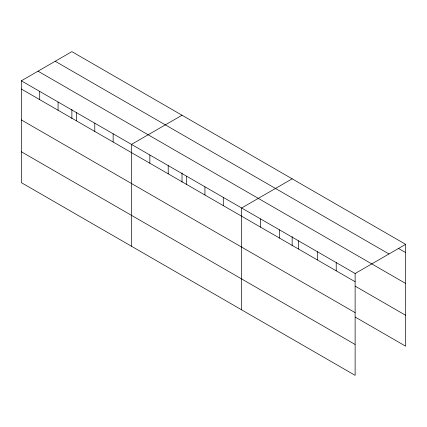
<?xml version="1.0" encoding="UTF-8"?>
<svg xmlns="http://www.w3.org/2000/svg" width="427" height="427" viewBox="0 0 427 427"><rect width="100%" height="100%" fill="white"/><g stroke="black" fill="none" stroke-linecap="round" stroke-linejoin="round"><path stroke-width="0.64" d="M355.125 312.633L355.125 273.515L21.35 80.81L21.35 182.655L355.125 375.36L355.125 312.633L21.35 119.928M355.211 317.069L405.65 346.19L405.65 244.345L71.875 51.64L21.35 80.81M182.019 115.231L131.495 144.401L131.495 246.246M292.164 178.828L241.645 207.992L241.645 309.842M355.125 273.515L405.65 244.345M398.199 248.268L405.65 252.57M55.2 61.264L388.976 253.969M38.024 71.181L405.65 283.464M21.35 89.035L355.125 281.74M355.211 286.175L405.65 315.297M21.35 151.761L355.125 344.466M336.214 262.594L336.214 270.819M317.298 251.674L317.298 259.899M298.388 240.753L298.388 248.978M292.164 236.515L292.164 245.797M279.471 229.833L279.471 238.058M260.555 218.912L260.555 227.143M223.284 197.397L223.284 205.622M204.928 186.796L204.928 195.022M186.572 176.196L186.572 184.427M182.019 172.919L182.019 182.206M168.211 165.601L168.211 173.826M149.856 155.001L149.856 163.226M113.139 133.8L113.139 142.031M94.783 123.206L94.783 131.431M76.422 112.605L76.422 120.83M71.875 109.328L71.875 118.615M58.067 102.005L58.067 110.235M39.706 91.41L39.706 99.635"/></g></svg>
